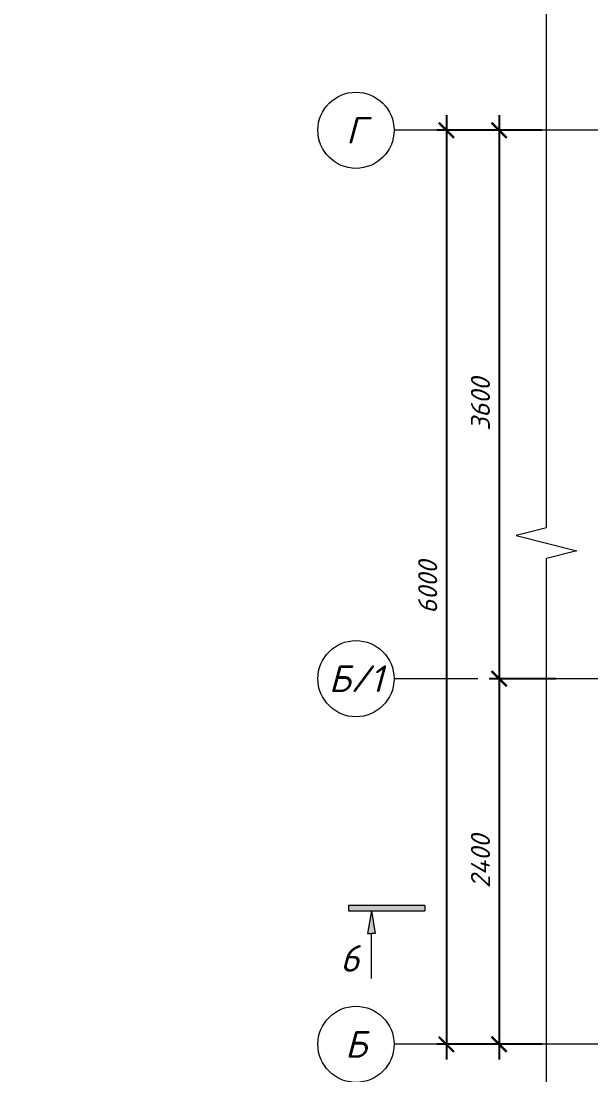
# Model space of a CAD drawing. Header units: millimetres. Extents: x -79646 to 95064, y -231229 to -58107.
# Drawn here: x -66010 to -62270, y -192376 to -185459 of the extents above; entities that cross this region are included whole.
import ezdxf
from ezdxf.enums import TextEntityAlignment as Align

# ---------------------------------------------------------------- set-up
doc = ezdxf.new("R2010")
doc.units = ezdxf.units.MM
doc.header["$PDMODE"] = 3
doc.linetypes.add('CENTERX2', pattern=[4, 2.5, -0.5, 0.5, -0.5])
doc.linetypes.add('GOST2.303 5', pattern=[24, 20, -1.5, 1, -1.5])
doc.layers.get('0').update_dxf_attribs({"lineweight": 5})
doc.layers.get('Defpoints').update_dxf_attribs({"lineweight": 0})
for name, color, linetype, lineweight in [('#Dimensions', 7, 'Continuous', 9), ('#Оси', 7, 'Continuous', 9), ('k_ Осевая', 8, 'CENTERX2', 9)]:
    doc.layers.add(name, color=color, linetype=linetype, lineweight=lineweight)
doc.layers.add('#Hatch', color=252, linetype='Continuous', lineweight=5, true_color=0x696969)
doc.styles.add('ESKDW', font='eskdw.shx', dxfattribs={"oblique": 15})
doc.styles.add('STEP PR', font='isocpeui.ttf')
doc.dimstyles.new('SPDS', dxfattribs={"dimscale": 50, "dimtxt": 2.5, "dimasz": 2, "dimexe": 1.25, "dimexo": 0.625, "dimtad": 1, "dimdec": 0, "dimrnd": 0.001, "dimtxsty": 'ESKDW', "dimblk": 'ARCHTICK', "dimcen": 2.5, "dimdle": 2, "dimclrd": 256, "dimclre": 256, "dimclrt": 7, "dimadec": 0, "dimazin": 2, "dimtfac": 0.75, "dimtdec": 0, "dimtmove": 1, "dimatfit": 3, "dimfxl": 1, "dimtolj": 1, "dimarcsym": 1})

# ---------------------------------------------------------------- blocks, each defined once
blk = doc.blocks.new('*U234')
at = {"color": 0, "linetype": 'ByBlock', "lineweight": -2}
for p, q in [((23.588, 0), (23.9, 1.25)), ((23.9, 1.25), (24.525, -1.25)), ((23.588, 0), (0, 0)), ((24.525, -1.25), (24.838, 0)), ((48.426, 0), (24.838, 0))]:
    blk.add_line(p, q, dxfattribs=at)
blk = doc.blocks.new('_ArchTick')
at = {"color": 0, "linetype": 'ByBlock', "const_width": 0.15}
blk.add_lwpolyline([(-0.5, -0.5), (0.5, 0.5)], dxfattribs=at)
blk = doc.blocks.new('*D189')
at = {"layer": '#Dimensions', "lineweight": -2, "transparency": 16777216}
for p, q in [((-63219, -186075.6), (-63219, -192275.6)), ((-62593.2, -186175.6), (-63281.5, -186175.6)), ((-62593.2, -192175.6), (-63281.5, -192175.6))]:
    blk.add_line(p, q, dxfattribs=at)
at = {"layer": 'Defpoints', "color": 0, "lineweight": 0, "transparency": 16777216}
for p in [(-62562, -186175.6), (-63219, -192175.6), (-62562, -192175.6)]:
    blk.add_point(p, dxfattribs=at)
at = {"layer": '#Dimensions', "lineweight": -2, "transparency": 16777216, "xscale": 100, "yscale": 100, "zscale": 100}
for p, rotation in [((-63219, -186175.6), 90), ((-63219, -192175.6), 270)]:
    blk.add_blockref('_ArchTick', p, dxfattribs=dict(at, rotation=rotation))
at = {"layer": '#Dimensions', "transparency": 16777216, "insert": (-63341.5, -189175.6), "char_height": 125, "attachment_point": 5, "rotation": 90, "style": 'STEP PR'}
blk.add_mtext('\\A1;6000', dxfattribs=at)
blk = doc.blocks.new('*D190')
at = {"layer": '#Dimensions', "lineweight": -2, "transparency": 16777216}
for p, q in [((-62872.9, -186075.6), (-62872.9, -189875.6)), ((-62593.2, -186175.6), (-62935.4, -186175.6)), ((-62593.2, -189775.6), (-62935.4, -189775.6))]:
    blk.add_line(p, q, dxfattribs=at)
at = {"layer": 'Defpoints', "color": 0, "lineweight": 0, "transparency": 16777216}
for p in [(-62562, -186175.6), (-62872.9, -189775.6), (-62562, -189775.6)]:
    blk.add_point(p, dxfattribs=at)
at = {"layer": '#Dimensions', "lineweight": -2, "transparency": 16777216, "xscale": 100, "yscale": 100, "zscale": 100}
for p, rotation in [((-62872.9, -186175.6), 90), ((-62872.9, -189775.6), 270)]:
    blk.add_blockref('_ArchTick', p, dxfattribs=dict(at, rotation=rotation))
at = {"layer": '#Dimensions', "transparency": 16777216, "insert": (-62995.4, -187975.6), "char_height": 125, "attachment_point": 5, "rotation": 90, "style": 'STEP PR'}
blk.add_mtext('\\A1;3600', dxfattribs=at)
blk = doc.blocks.new('*D191')
at = {"layer": '#Dimensions', "lineweight": -2, "transparency": 16777216}
for p, q in [((-62872.9, -189675.6), (-62872.9, -192275.6)), ((-62500.3, -189775.6), (-62935.4, -189775.6)), ((-62593.2, -192175.6), (-62935.4, -192175.6))]:
    blk.add_line(p, q, dxfattribs=at)
at = {"layer": 'Defpoints', "color": 0, "lineweight": 0, "transparency": 16777216}
for p in [(-62469, -189775.6), (-62872.9, -192175.6), (-62562, -192175.6)]:
    blk.add_point(p, dxfattribs=at)
at = {"layer": '#Dimensions', "lineweight": -2, "transparency": 16777216, "xscale": 100, "yscale": 100, "zscale": 100}
for p, rotation in [((-62872.9, -189775.6), 90), ((-62872.9, -192175.6), 270)]:
    blk.add_blockref('_ArchTick', p, dxfattribs=dict(at, rotation=rotation))
at = {"layer": '#Dimensions', "transparency": 16777216, "insert": (-62995.4, -190975.6), "char_height": 125, "attachment_point": 5, "rotation": 90, "style": 'STEP PR'}
blk.add_mtext('\\A1;2400', dxfattribs=at)
blk = doc.blocks.new('*U216')
at = {"ltscale": 100}
h = blk.add_hatch(color=256, dxfattribs=at)
h.dxf.hatch_style = 1
h.paths.add_polyline_path([(-335, 770), (-335, 700), (665, 700), (665, 770)])
h = blk.add_hatch(color=256, dxfattribs=at)
h.dxf.hatch_style = 1
h.paths.add_polyline_path([(-85, 400), (-35, 400), (15, 400), (-35, 700)])
at = {"linetype": 'Continuous', "ltscale": 100}
for p, q in [((-335, 770), (-335, 700)), ((665, 770), (-335, 770)), ((-335, 700), (665, 700)), ((-35, 700), (-85, 400)), ((-35, 700), (15, 400)), ((-85, 400), (-35, 400)), ((15, 400), (-35, 400))]:
    blk.add_line(p, q, dxfattribs=at)
blk.add_lwpolyline([(665, 770), (665, 700)], dxfattribs=at)
at = {"linetype": 'Continuous', "ltscale": 100, "extrusion": (-1, 1e-16, 0), "elevation": 35}
blk.add_lwpolyline([(190, 0), (-400, 0)], dxfattribs=at)
at = {"ltscale": 100, "style": 'STEP PR'}
blk.add_attdef('Nh', text='', height=350, dxfattribs=at).set_placement((-192, -102), align=Align.RIGHT)

msp = doc.modelspace()

# ---------------------------------------------------------------- hatches: boundary and pattern name
at = {"layer": '#Hatch'}
h = msp.add_hatch(dxfattribs=at)
h.set_pattern_fill('ANSI33', color=256, scale=30, style=0)
h.set_pattern_definition([(45, (-128893.03, -53575.92), (-134.70384, 134.70384), []), (45, (-128758.33, -53575.92), (-134.70384, 134.70384), [95.25, -47.625])])
h.paths.add_polyline_path([(-49852.48817, -186378.11106), (-50012.48817, -186378.11106), (-50009.22277, -189766.79113), (-49852.48817, -189767.15354)])
h.paths.add_polyline_path([(-49852.48817, -189767.15354), (-50009.22277, -189766.79113), (-50008.21918, -190808.27596), (-49852.48817, -190808.1259)])
h.paths.add_polyline_path([(-49852.48817, -191828.11106), (-50007.23629, -191828.27501), (-50007.0919, -191978.11106), (-49852.48817, -191978.11106)])
h.paths.add_polyline_path([(-45702.48817, -189978.11106), (-45862.48817, -189978.11106), (-45862.48817, -191978.11106), (-45702.48817, -191978.11106)])
h.paths.add_polyline_path([(-45702.48817, -188448.99571), (-45862.48817, -188580.27086), (-45862.48817, -189578.11106), (-45702.48817, -189578.11106)])
h.paths.add_polyline_path([(-45702.48817, -186176.74947), (-45862.48817, -186176.3795), (-45862.48817, -188580.27086), (-45702.48817, -188448.99571)])
h.paths.add_polyline_path([(-62310.57482, -172610.20078), (-61987.05209, -172610.20078), (-61987.05209, -172250.20078), (-62310.57482, -172250.20078)], flags=9)
h.paths.add_polyline_path([(-63060.23617, -175296.31412), (-62761.03163, -175296.31412), (-62761.03163, -174936.31412), (-63060.23617, -174936.31412)], flags=9)
h.paths.add_polyline_path([(-63116.56913, -177271.29851), (-62683.0464, -177271.29851), (-62683.0464, -176971.29851), (-63116.56913, -176971.29851)], flags=9)
h.paths.add_polyline_path([(-64612.9471, -172676.17789), (-64289.53801, -172676.17789), (-64289.53801, -172316.17789), (-64612.9471, -172316.17789)], flags=9)
h.paths.add_polyline_path([(-59803.09017, -193472.71494), (-59369.56745, -193472.71494), (-59369.56745, -193172.71494), (-59803.09017, -193172.71494)], flags=9)
h.paths.add_polyline_path([(-48309.10991, -172645.97606), (-47985.58719, -172645.97606), (-47985.58719, -172285.97606), (-48309.10991, -172285.97606)], flags=9)
h.paths.add_polyline_path([(-49230.20197, -177271.29851), (-48796.67924, -177271.29851), (-48796.67924, -176971.29851), (-49230.20197, -176971.29851)], flags=9)
h.paths.add_polyline_path([(-50481.66116, -172831.418), (-50158.25207, -172831.418), (-50158.25207, -172471.418), (-50481.66116, -172471.418)], flags=9)
h.paths.add_polyline_path([(-39222.19434, -175677.76687), (-38788.67161, -175677.76687), (-38788.67161, -175377.76687), (-39222.19434, -175377.76687)], flags=9)
h.paths.add_polyline_path([(-61835.66593, -193472.71494), (-61492.7682, -193472.71494), (-61492.7682, -193172.71494), (-61835.66593, -193172.71494)], flags=9)
h.paths.add_polyline_path([(-49789.25901, -193484.3199), (-49446.36128, -193484.3199), (-49446.36128, -193184.3199), (-49789.25901, -193184.3199)], flags=9)
h.paths.add_polyline_path([(-47756.68325, -193484.3199), (-47323.16052, -193484.3199), (-47323.16052, -193184.3199), (-47756.68325, -193184.3199)], flags=9)
h.paths.add_polyline_path([(-50915.82467, -188189.80578), (-50915.82467, -187756.28305), (-51215.82467, -187756.28305), (-51215.82467, -188189.80578)], flags=9)
h.paths.add_polyline_path([(-50907.50054, -191196.4235), (-50907.50054, -190750.02199), (-51207.50054, -190750.02199), (-51207.50054, -191196.4235)], flags=9)
h.paths.add_polyline_path([(-51177.59874, -189392.70366), (-51177.59874, -188959.18094), (-51477.59874, -188959.18094), (-51477.59874, -189392.70366)], flags=9)
h.paths.add_polyline_path([(-60124.91783, -193754.41743), (-59704.46328, -193754.41743), (-59704.46328, -193454.41743), (-60124.91783, -193454.41743)], flags=9)
h.paths.add_polyline_path([(-48078.5109, -193746.78595), (-47658.05636, -193746.78595), (-47658.05636, -193446.78595), (-48078.5109, -193446.78595)], flags=9)
h.paths.add_polyline_path([(-63197.76181, -189393.58944), (-63197.76181, -188960.06671), (-63497.76181, -188960.06671), (-63497.76181, -189393.58944)], flags=9)
h.paths.add_polyline_path([(-62851.65227, -188190.70118), (-62851.65227, -187757.17846), (-63151.65227, -187757.17846), (-63151.65227, -188190.70118)], flags=9)
h.paths.add_polyline_path([(-62851.65227, -191197.14058), (-62851.65227, -190750.73906), (-63151.65227, -190750.73906), (-63151.65227, -191197.14058)], flags=9)
h.paths.add_polyline_path([(-59958.51393, -188322.90716), (-59634.99121, -188322.90716), (-59634.99121, -187962.90716), (-59958.51393, -187962.90716)], flags=9)
h.paths.add_polyline_path([(-59788.67043, -188770.93699), (-59489.46588, -188770.93699), (-59489.46588, -188410.93699), (-59788.67043, -188410.93699)], flags=9)
h.paths.add_polyline_path([(-59028.35772, -191411.01443), (-58704.94863, -191411.01443), (-58704.94863, -191051.01443), (-59028.35772, -191051.01443)], flags=9)
h.paths.add_polyline_path([(-59531.92947, -185852.52712), (-59356.92947, -185852.52712), (-59356.92947, -185492.52712), (-59531.92947, -185492.52712)], flags=9)
h.paths.add_polyline_path([(-60741.0809, -174160.85041), (-60441.87635, -174160.85041), (-60441.87635, -173800.85041), (-60741.0809, -173800.85041)], flags=9)
h.paths.add_polyline_path([(-45726.94631, -174082.02098), (-45551.94631, -174082.02098), (-45551.94631, -173722.02098), (-45726.94631, -173722.02098)], flags=9)
h.paths.add_polyline_path([(-46979.25733, -174066.75703), (-46779.93915, -174066.75703), (-46779.93915, -173706.75703), (-46979.25733, -173706.75703)], flags=9)
h.paths.add_polyline_path([(-39504.81326, -174974.80239), (-39181.29053, -174974.80239), (-39181.29053, -174614.80239), (-39504.81326, -174614.80239)], flags=9)
h.paths.add_polyline_path([(-38424.19741, -174050.53536), (-38100.78832, -174050.53536), (-38100.78832, -173690.53536), (-38424.19741, -173690.53536)], flags=9)
h.paths.add_polyline_path([(-46914.77454, -174375.79646), (-46503.60029, -174375.79646), (-46503.60029, -174075.79646), (-46914.77454, -174075.79646)], flags=9)
h.paths.add_polyline_path([(-49251.47779, -174377.40631), (-48817.95506, -174377.40631), (-48817.95506, -174077.40631), (-49251.47779, -174077.40631)], flags=9)
h.paths.add_polyline_path([(-51831.04812, -174375.79646), (-51488.15039, -174375.79646), (-51488.15039, -174075.79646), (-51831.04812, -174075.79646)], flags=9)
h.paths.add_polyline_path([(-51344.77264, -174375.79646), (-51001.87491, -174375.79646), (-51001.87491, -174075.79646), (-51344.77264, -174075.79646)], flags=9)
h.paths.add_polyline_path([(-50643.27271, -174377.40631), (-50387.4015, -174377.40631), (-50387.4015, -174077.40631), (-50643.27271, -174077.40631)], flags=9)
h.paths.add_polyline_path([(-47641.60802, -172877.8822), (-47641.60802, -172470.30644), (-47941.60802, -172470.30644), (-47941.60802, -172877.8822)], flags=9)
h.paths.add_polyline_path([(-40711.68297, -175288.8437), (-40355.90646, -175288.8437), (-40355.90646, -174988.8437), (-40711.68297, -174988.8437)], flags=9)
h.paths.add_polyline_path([(-40179.77009, -175288.8437), (-39836.87237, -175288.8437), (-39836.87237, -174988.8437), (-40179.77009, -174988.8437)], flags=9)
h.paths.add_polyline_path([(-39520.88268, -175298.41491), (-39187.45465, -175298.41491), (-39187.45465, -174998.41491), (-39520.88268, -174998.41491)], flags=9)
h.paths.add_polyline_path([(-38906.04094, -173396.14402), (-38906.04094, -173053.24629), (-39206.04094, -173053.24629), (-39206.04094, -173396.14402)], flags=9)
h.paths.add_polyline_path([(-38887.02134, -172604.48902), (-38887.02134, -172352.21629), (-39187.02134, -172352.21629), (-39187.02134, -172604.48902)], flags=9)
h.paths.add_polyline_path([(-47912.10701, -188431.41225), (-47588.58428, -188431.41225), (-47588.58428, -188071.41225), (-47912.10701, -188071.41225)], flags=9)
h.paths.add_polyline_path([(-47742.26351, -188879.44207), (-47443.05896, -188879.44207), (-47443.05896, -188519.44207), (-47742.26351, -188519.44207)], flags=9)
h.paths.add_polyline_path([(-60520.59448, -187033.74112), (-60321.2763, -187033.74112), (-60321.2763, -186673.74112), (-60520.59448, -186673.74112)], flags=9)
h.paths.add_polyline_path([(-58864.56134, -186958.20633), (-58665.24316, -186958.20633), (-58665.24316, -186598.20633), (-58864.56134, -186598.20633)], flags=9)
h.paths.add_polyline_path([(-48474.18756, -187079.55476), (-48274.86938, -187079.55476), (-48274.86938, -186719.55476), (-48474.18756, -186719.55476)], flags=9)
h.paths.add_polyline_path([(-46818.15442, -187004.01997), (-46618.83624, -187004.01997), (-46618.83624, -186644.01997), (-46818.15442, -186644.01997)], flags=9)
h.paths.add_polyline_path([(-47514.44264, -186510.86031), (-47339.44264, -186510.86031), (-47339.44264, -186150.86031), (-47514.44264, -186150.86031)], flags=9)
h.paths.add_polyline_path([(-38816.6098, -175288.8437), (-38409.03404, -175288.8437), (-38409.03404, -174988.8437), (-38816.6098, -174988.8437)], flags=9)
h.paths.add_polyline_path([(-37621.59904, -175288.8437), (-37275.10283, -175288.8437), (-37275.10283, -174988.8437), (-37621.59904, -174988.8437)], flags=9)
h.paths.add_polyline_path([(-57331.67115, -192108.66588), (-57331.67115, -191808.47552), (-57528.13652, -191755.83278), (-57528.13652, -192056.02314)], flags=9)
h.paths.add_polyline_path([(-57333.52032, -191503.55217), (-57333.52032, -191203.36181), (-57533.68403, -191149.72811), (-57533.68403, -191449.91847)], flags=9)
h.paths.add_polyline_path([(-57331.67115, -190552.74633), (-57331.67115, -190221.30597), (-57528.13652, -190168.66324), (-57528.13652, -190500.1036)], flags=9)
h.paths.add_polyline_path([(-60349.92149, -185399.51239), (-60117.38361, -185399.51239), (-60117.38361, -185137.01239), (-60349.92149, -185137.01239)], flags=9)
h.paths.add_polyline_path([(-60349.92149, -193260.10177), (-60117.38361, -193260.10177), (-60117.38361, -192997.60177), (-60349.92149, -192997.60177)], flags=9)
h.paths.add_polyline_path([(-58598.52368, -185399.51239), (-58394.35701, -185399.51239), (-58394.35701, -185137.01239), (-58598.52368, -185137.01239)], flags=9)
h.paths.add_polyline_path([(-58598.52368, -193260.10177), (-58394.35701, -193260.10177), (-58394.35701, -192997.60177), (-58598.52368, -192997.60177)], flags=9)
h.paths.add_polyline_path([(-56627.79001, -191733.87731), (-56395.38471, -191733.87731), (-56395.38471, -191471.37731), (-56627.79001, -191471.37731)], flags=9)
h.paths.add_polyline_path([(-63977.79925, -191733.87731), (-63745.39394, -191733.87731), (-63745.39394, -191471.37731), (-63977.79925, -191471.37731)], flags=9)
h.paths.add_polyline_path([(-48303.51457, -185018.79339), (-48070.97669, -185018.79339), (-48070.97669, -184756.29339), (-48303.51457, -184756.29339)], flags=9)
h.paths.add_polyline_path([(-48303.51457, -193271.70672), (-48070.97669, -193271.70672), (-48070.97669, -193009.20672), (-48303.51457, -193009.20672)], flags=9)
h.paths.add_polyline_path([(-46552.11675, -185018.79339), (-46347.95009, -185018.79339), (-46347.95009, -184756.29339), (-46552.11675, -184756.29339)], flags=9)
h.paths.add_polyline_path([(-46552.11675, -193271.70672), (-46347.95009, -193271.70672), (-46347.95009, -193009.20672), (-46552.11675, -193009.20672)], flags=9)
h.paths.add_polyline_path([(-44581.38309, -191745.48226), (-44348.97778, -191745.48226), (-44348.97778, -191482.98226), (-44581.38309, -191482.98226)], flags=9)
h.paths.add_polyline_path([(-51931.39232, -191745.48226), (-51698.98702, -191745.48226), (-51698.98702, -191482.98226), (-51931.39232, -191482.98226)], flags=9)
h.paths.add_polyline_path([(-49246.17189, -185834.97516), (-48890.39537, -185834.97516), (-48890.39537, -185534.97516), (-49246.17189, -185534.97516)], flags=9)
h.paths.add_polyline_path([(-48714.25901, -185834.97516), (-48371.36128, -185834.97516), (-48371.36128, -185534.97516), (-48714.25901, -185534.97516)], flags=9)
h.paths.add_polyline_path([(-47878.7287, -185834.97516), (-47484.22113, -185834.97516), (-47484.22113, -185534.97516), (-47878.7287, -185534.97516)], flags=9)
h.paths.add_polyline_path([(-46974.25901, -185834.97516), (-46631.36128, -185834.97516), (-46631.36128, -185534.97516), (-46974.25901, -185534.97516)], flags=9)
h.paths.add_polyline_path([(-46316.08666, -185833.36531), (-45999.1359, -185833.36531), (-45999.1359, -185533.36531), (-46316.08666, -185533.36531)], flags=9)
h.paths.add_polyline_path([(-45367.87551, -187332.74141), (-45367.87551, -187015.79065), (-45667.87551, -187015.79065), (-45667.87551, -187332.74141)], flags=9)
h.paths.add_polyline_path([(-45012.76919, -188456.56926), (-43948.67828, -188456.56926), (-43948.67828, -187596.56926), (-45012.76919, -187596.56926)], flags=9)
h.paths.add_polyline_path([(-39367.64857, -171654.0946), (-38767.42369, -171654.0946), (-38767.42369, -171297.0856), (-39367.64857, -171297.0856)], flags=9)
h.paths.add_polyline_path([(-62997.02839, -169166.59925), (-62451.11385, -169166.59925), (-62451.11385, -168809.59026), (-62997.02839, -168809.59026)], flags=9)
h.paths.add_polyline_path([(-49086.15084, -169216.63377), (-48485.92595, -169216.63377), (-48485.92595, -168859.62478), (-49086.15084, -168859.62478)], flags=9)
h.paths.add_polyline_path([(-52123.23227, -178183.40649), (-51883.005, -178183.40649), (-51883.005, -177920.90649), (-52123.23227, -177920.90649)], flags=9)
h.paths.add_polyline_path([(-46123.29856, -178183.40649), (-45882.93871, -178183.40649), (-45882.93871, -177920.90649), (-46123.29856, -177920.90649)], flags=9)
h.paths.add_polyline_path([(-37364.2682, -176173.46235), (-37131.73032, -176173.46235), (-37131.73032, -175910.96235), (-37364.2682, -175910.96235)], flags=9)
h.paths.add_polyline_path([(-40868.74263, -176176.27959), (-40627.25589, -176176.27959), (-40627.25589, -175910.39891), (-40868.74263, -175910.39891)], flags=9)
h.paths.add_polyline_path([(-64050.06296, -189897.75611), (-63574.116, -189897.75611), (-63574.116, -189635.25611), (-64050.06296, -189635.25611)], flags=9)
h.paths.add_polyline_path([(-63932.2694, -186297.75611), (-63691.90956, -186297.75611), (-63691.90956, -186035.25611), (-63932.2694, -186035.25611)], flags=9)
h.paths.add_polyline_path([(-63932.20312, -192297.75611), (-63691.97584, -192297.75611), (-63691.97584, -192035.25611), (-63932.20312, -192035.25611)], flags=9)
h.paths.add_polyline_path([(-57945.16404, -194408.70018), (-57712.62616, -194408.70018), (-57712.62616, -194146.20018), (-57945.16404, -194146.20018)], flags=9)
h.paths.add_polyline_path([(-61449.63847, -194411.51741), (-61208.15173, -194411.51741), (-61208.15173, -194145.63673), (-61449.63847, -194145.63673)], flags=9)
h.paths.add_polyline_path([(-62089.99358, -194408.70018), (-61867.79661, -194408.70018), (-61867.79661, -194146.20018), (-62089.99358, -194146.20018)], flags=9)
h.paths.add_polyline_path([(-51941.89892, -189895.27866), (-51465.95195, -189895.27866), (-51465.95195, -189632.77866), (-51941.89892, -189632.77866)], flags=9)
h.paths.add_polyline_path([(-51824.10536, -186295.27866), (-51583.74551, -186295.27866), (-51583.74551, -186032.77866), (-51824.10536, -186032.77866)], flags=9)
h.paths.add_polyline_path([(-51824.03907, -192295.27866), (-51583.8118, -192295.27866), (-51583.8118, -192032.77866), (-51824.03907, -192032.77866)], flags=9)
h.paths.add_polyline_path([(-45898.75711, -194420.30513), (-45666.21923, -194420.30513), (-45666.21923, -194157.80513), (-45898.75711, -194157.80513)], flags=9)
h.paths.add_polyline_path([(-49403.23154, -194423.12236), (-49161.7448, -194423.12236), (-49161.7448, -194157.24168), (-49403.23154, -194157.24168)], flags=9)
h.paths.add_polyline_path([(-50043.58666, -194420.30513), (-49821.38969, -194420.30513), (-49821.38969, -194157.80513), (-50043.58666, -194157.80513)], flags=9)
h.paths.add_polyline_path([(-66009.59943, -178183.40649), (-65769.37216, -178183.40649), (-65769.37216, -177920.90649), (-66009.59943, -177920.90649)], flags=9)
h.paths.add_polyline_path([(-60009.66572, -178183.40649), (-59769.30587, -178183.40649), (-59769.30587, -177920.90649), (-60009.66572, -177920.90649)], flags=9)

# ---------------------------------------------------------------- linework, layer by layer
at = {"layer": '#Оси', "linetype": 'GOST2.303 5', "ltscale": 50}
for points in [[(-57012.88566, -186175.63361), (-63312.08948, -186175.63361), (-63562.08948, -186175.63361)], [(-57012.88566, -186175.63361), (-63312.08948, -186175.63361), (-63562.08948, -186175.63361)], [(-57012.88566, -189775.63361), (-63312.08948, -189775.63361), (-63562.08948, -189775.63361)], [(-57012.88566, -192175.63361), (-63312.08948, -192175.63361), (-63562.08948, -192175.63361)]]:
    msp.add_lwpolyline(points, dxfattribs=at)
at = {"layer": '#Оси', "linetype": 'Continuous', "ltscale": 50}
for centre in [(-63812.08948, -186175.63361), (-63812.08948, -189775.63361), (-63812.08948, -192175.63361)]:
    msp.add_circle(centre, 250, dxfattribs=at)
at = {"layer": 'k_ Осевая', "ltscale": 500}
msp.add_lwpolyline([(-60788.8951, -186175.63361), (-63102.79118, -186175.63361)], dxfattribs=at)

# ---------------------------------------------------------------- block references
at = {"xscale": -160, "yscale": 160, "zscale": 160, "rotation": 90}
msp.add_blockref('*U234', (-62561.97236, -185011.73981), dxfattribs=at)
at = {"xscale": 0.5, "yscale": 0.5, "zscale": 0.5}
msp.add_blockref('*U216', (-63693.33761, -191648.33774), dxfattribs=at).add_auto_attribs({'Nh': '6'})

# ---------------------------------------------------------------- texts
at = {"layer": '#Оси', "linetype": 'Continuous', "ltscale": 50, "style": 'STEP PR'}
for s, p in [('Г', (-63812.08948, -186175.63361)), ('Б/1', (-63812.08948, -189775.63361)), ('Б', (-63812.08948, -192175.63361))]:
    msp.add_text(s, height=175, dxfattribs=at).set_placement(p, align=Align.MIDDLE_CENTER)

# ---------------------------------------------------------------- dimensions: what is measured, and where the dimension line sits
at = {"layer": '#Dimensions'}
for base, p1, p2, picture, middle in [((-63219.01181, -192175.63361), (-62561.97236, -186175.63361), (-62561.97236, -192175.63361), '*D189', (-63341.51181, -189175.63361)), ((-62872.90227, -189775.63361), (-62561.97236, -186175.63361), (-62561.97236, -189775.63361), '*D190', (-62995.40227, -187975.63361)), ((-62872.90227, -192175.63361), (-62469.01259, -189775.63361), (-62561.97236, -192175.63361), '*D191', (-62995.40227, -190975.63361))]:
    dim = msp.add_linear_dim(base=base, p1=p1, p2=p2, angle=90, dimstyle='SPDS', override={"dimgap": 1.2, "dimrnd": 5, "dimtxsty": 'STEP PR', "dimblk1": 'ArchTick', "dimblk2": 'ArchTick', "dimsah": 1, "dimclrt": 256}, dxfattribs=at)
    dim.commit()
    dim.dimension.update_dxf_attribs({"geometry": picture, "text_midpoint": middle})

doc.saveas('drawing.dxf')
